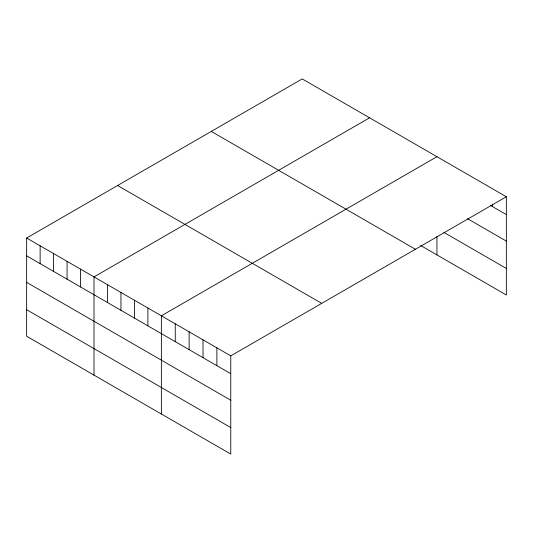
<?xml version="1.0" encoding="UTF-8"?>
<svg xmlns="http://www.w3.org/2000/svg" width="533" height="533" viewBox="0 0 533 533"><rect width="100%" height="100%" fill="white"/><g stroke="black" fill="none" stroke-linecap="round" stroke-linejoin="round"><path stroke-width="0.8" d="M26.65 238.018L230.769 355.864L230.769 454.089L26.65 336.236L26.65 238.018L302.231 78.911L506.35 196.764L506.35 294.982L420.644 245.5M369.589 117.8L94.008 276.907L94.008 375.132M436.947 156.695L161.372 315.796L161.372 414.021M230.769 355.864L506.35 196.764M490.387 205.372L506.35 214.592M467.488 218.683L506.35 241.123M443.889 232.395L506.35 268.452M211.288 131.418L415.407 249.264M117.593 185.511L321.712 303.364M26.65 255.847L230.769 373.693M26.65 282.377L230.769 400.223M26.65 309.706L230.769 427.559M492.472 204.146L492.472 206.577M436.947 236.679L436.947 254.914M216.891 347.849L216.891 365.678M203.013 339.841L203.013 357.67M189.128 331.826L189.128 349.655M175.25 323.811L175.25 341.64M147.901 308.021L147.901 325.85M134.423 300.239L134.423 318.068M120.951 292.464L120.951 310.293M107.479 284.682L107.479 302.511M80.536 269.132L80.536 286.961M67.065 261.35L67.065 279.179M53.593 253.575L53.593 271.404M40.122 245.793L40.122 263.622"/></g></svg>
